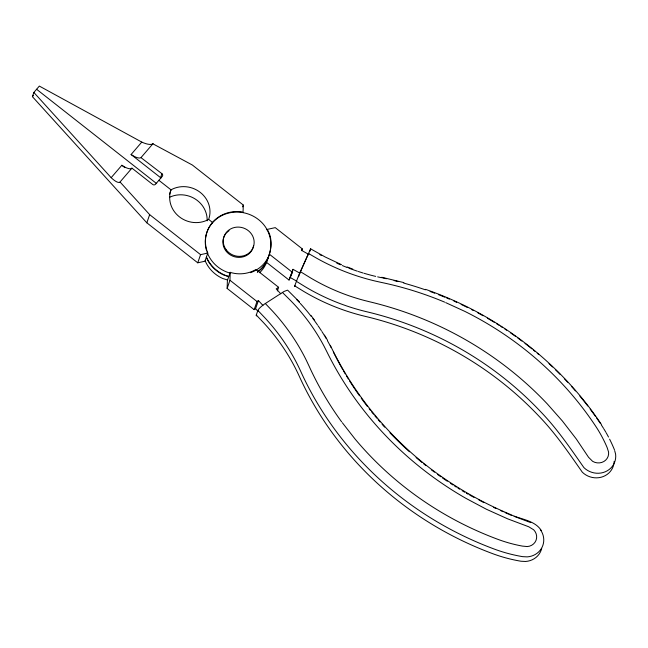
<?xml version="1.0" encoding="UTF-8"?>
<svg xmlns="http://www.w3.org/2000/svg" width="648" height="648" viewBox="0 0 648 648"><rect width="100%" height="100%" fill="white"/><g stroke="black" fill="none" stroke-linecap="round" stroke-linejoin="round"><path stroke-width="0.97" d="M262.926 305.411L258.422 300.567L255.579 308.723L254.154 309.655L227.132 288.425L227.391 280.495L230.226 272.346C238.658 275.084 248.33 273.966 255.984 269.511L278.616 287.291L277.352 290.911M227.132 288.425L229.967 280.268L230.226 272.346M243.284 205.035L243.049 212.099A33.137 30.942 19.2 0 0 207.789 253.076L204.954 261.225L197.745 262.813L146.829 222.807L32.4 96.649L33.858 92.453L39.342 86.087L141.782 142.09A14.159 4.998 30 0 0 152.888 143.816L192.367 165.029L243.284 205.035L242.652 206.842M341.561 264.708L325.223 257.005L310.595 248.824L298.663 275.449L294.565 286.327L294.945 285.752M310.676 248.791L309.695 251.675M267.875 258.017L267.235 260.156A33.137 30.942 19.2 0 1 257.45 271.885M292.637 272.063L289.032 280.041L266.401 262.262C270.921 251.999 273.707 239.476 267.17 229.408L275.254 227.634L302.284 248.873L301.652 250.679M160.923 178.03A2.009 1.871 19.2 0 0 160.558 177.657L161.935 173.696L140.972 157.618A14.037 4.722 40.7 0 1 131.099 154.516L141.782 142.09M146.829 222.807L149.664 214.65L120.034 181.983L131.941 168.148L152.685 184.453A2.009 1.871 19.2 0 0 155.488 184.251L162.275 176.361A2.009 1.871 19.2 0 0 161.935 173.696M169.436 194.368L171.015 189.84L158.882 180.306M197.745 262.813L200.58 254.656L207.789 253.076M212.317 222.936L212.495 222.426L208.64 219.405A25.564 23.863 19.2 0 1 179.35 216.805A25.564 23.863 19.2 0 1 171.015 189.84A25.564 23.863 19.2 0 1 200.313 192.44A25.564 23.863 19.2 0 1 208.64 219.405M266.992 229.919L267.17 229.408M254.154 309.655L256.997 301.506L258.422 300.567M256.681 315.835A8.003 1.685 -36.7 0 1 256.276 315.041L257.88 310.457A8.003 1.685 -36.7 0 1 260.447 307.298A8.124 1.709 -36.7 0 1 265.324 303.523L284.075 291.438L287.599 290.134L299.57 302.065M289.032 280.041L293.034 269.317L299.838 273.148L298.574 276.769M293.034 269.317L290.191 277.474L296.144 280.827M308.586 254.786L308.934 253.846M299.838 273.148L308.278 254.146L301.595 250.387L302.284 248.873M32.4 96.649L33.494 95.378M33.858 92.453L111.164 177.682L121.848 165.264A14.037 4.722 40.7 0 0 131.722 168.367L131.941 168.148M141.183 157.391L153.09 143.556M278.616 287.291L276.202 288.878L280.795 293.811M381.777 277.263L403.858 282.609M228.752 276.591L223.9 275.1A33.137 30.942 19.2 0 1 206.315 257.321M227.57 279.985L222.718 278.502A33.137 30.942 19.2 0 1 205.133 260.723M347.142 266.976L352.787 269.09M509.571 514.617L511.418 515.314M514.18 516.351L530.769 522.604M425.574 289.364C496.562 314.005 559.572 361.568 601.263 424.238M493.411 507.327L496.109 508.542M500.596 510.567L503.285 511.782M505.084 512.592L508.672 514.212M445.686 302.616L464.835 311.388A324.648 303.086 19.2 0 1 595.544 426.003L596.727 427.81A136.671 127.591 19.2 0 1 607.127 447.525L608.569 452.029A10.724 10.012 19.2 0 1 603.847 461.514A10.724 10.012 19.2 0 1 592.596 461.311L588.53 457.253L576.283 438.98L562.391 420.998L547.285 403.906A338.961 316.443 19.2 0 0 369.562 301.766L363.739 300.299A196.765 183.692 19.2 0 1 310.271 277.733L300.332 271.617M469.776 495.137L473.939 497.348M478.937 499.997L483.926 502.645M308.408 253.449L316.929 258.366A211.329 197.292 19.2 0 0 375.022 281.005L380.943 282.334A325.199 303.604 19.2 0 1 444.658 302.138M296.306 281.273L305.281 286.797A204.768 191.168 19.2 0 0 366.792 311.769A331.104 309.112 19.2 0 1 540.497 411.537C557.005 428.603 570.37 448.238 583.913 467.613A18.824 17.569 19.2 0 0 605.305 471.768A18.824 17.569 19.2 0 0 615.6 454.135L614.709 450.741M294.71 285.857L303.685 291.389A204.768 191.168 19.2 0 0 365.197 316.354A331.104 309.112 19.2 0 1 538.893 416.121C555.409 433.196 568.774 452.83 582.317 472.198A18.824 17.569 19.2 0 0 601.142 477.236A18.824 17.569 19.2 0 0 613.867 463.944M269.236 254.105L291.867 271.885M131.099 154.516L160.558 177.657M36.596 89.27L156.703 183.643M121.848 165.264L124.951 167.702M149.664 214.65L200.58 254.656M229.967 280.268L256.997 301.506M282.423 292.442L290.62 300.575A196.765 183.692 19.2 0 1 324.122 346.348L326.754 351.516A338.961 316.443 19.2 0 0 465.985 498.385L486.445 509.271L507.595 518.813L528.711 526.759L533.677 529.789A10.724 10.012 19.2 0 1 536.05 540.302A10.724 10.012 19.2 0 1 527.229 546.564L522.329 546.086A136.671 127.591 19.2 0 1 500.07 540.14L497.988 539.387A324.648 303.086 19.2 0 1 355.039 438.996L342.338 422.723M265.324 303.523L272.022 310.554A211.329 197.292 19.2 0 1 306.496 360.644L308.999 365.95A325.199 303.604 19.2 0 0 341.65 421.856M257.88 310.457L265.178 318.119A203.334 189.823 19.2 0 1 300.826 371.571A332.562 310.473 19.2 0 0 494.311 549.083A144.844 135.221 19.2 0 0 522.628 556.648L527.197 556.883A18.824 17.569 19.2 0 0 540.278 529.538M256.284 315.041L263.582 322.704A203.334 189.823 19.2 0 1 299.23 376.156A332.562 310.473 19.2 0 0 492.715 553.676A144.844 135.221 19.2 0 0 521.024 561.241L525.593 561.468A18.824 17.569 19.2 0 0 541.712 548.402M255.579 308.723L258.155 311.494M541.283 530.469C534.446 519.834 520.036 519.502 509.717 514.148C481.893 502.484 455.544 487.418 431.406 469.306C388.5 436.712 353.541 393.935 330.286 345.319M311.113 315.649L314.677 320.379M324.502 335.105L327.467 340.176M169.671 197.227A25.564 23.863 19.2 0 1 195.194 198.993A25.564 23.863 19.2 0 1 207.133 220.846M250.387 272.678A33.137 30.942 19.2 0 0 268.418 256.754C272.913 246.564 271.123 234.519 264.53 225.666A33.137 30.942 19.2 0 0 230.048 212.738A33.137 30.942 19.2 0 0 205.602 237.492M230.656 273.286A33.137 30.942 19.2 0 1 206.963 251.861M206.404 250.104A33.137 30.942 19.2 0 1 205.619 246.515M205.497 245.616A33.137 30.942 19.2 0 1 205.384 239.274M228.541 276.421A33.137 30.942 19.2 0 1 206.429 256.981M119.856 182.209A14.159 4.382 51.2 0 1 111.164 177.665M614.142 461.344A18.824 17.569 19.2 0 1 614.004 463.085M381.583 277.717A203.334 189.823 19.2 0 1 377.654 276.858M375.702 276.404A203.334 189.823 19.2 0 1 364.071 273.294M363.107 273.011A203.334 189.823 19.2 0 1 358.328 271.504M357.372 271.188A203.334 189.823 19.2 0 1 352.634 269.552M351.686 269.212A203.334 189.823 19.2 0 1 348.867 268.159M346.988 267.438A203.334 189.823 19.2 0 1 342.338 265.567M340.492 264.789A203.334 189.823 19.2 0 1 336.814 263.177M321.562 255.587A203.334 189.823 19.2 0 1 319.812 254.624M382.555 277.919A332.562 310.473 19.2 0 1 386.411 278.753M394.114 280.568A332.562 310.473 19.2 0 1 397.945 281.532M403.68 283.071A332.562 310.473 19.2 0 1 425.412 289.826M430.078 291.479A332.562 310.473 19.2 0 1 434.719 293.204M438.421 294.621A332.562 310.473 19.2 0 1 444.852 297.205M446.675 297.967A332.562 310.473 19.2 0 1 449.404 299.125M453.94 301.109A332.562 310.473 19.2 0 1 456.646 302.333M461.133 304.422A332.562 310.473 19.2 0 1 467.362 307.444M471.768 309.671A332.562 310.473 19.2 0 1 473.526 310.578M477.892 312.903A332.562 310.473 19.2 0 1 483.084 315.762M487.369 318.209A332.562 310.473 19.2 0 1 494.157 322.242M496.676 323.798A332.562 310.473 19.2 0 1 499.187 325.369M500.847 326.43A332.562 310.473 19.2 0 1 502.508 327.499M504.978 329.127A332.562 310.473 19.2 0 1 506.615 330.213M510.689 332.983A332.562 310.473 19.2 0 1 515.525 336.377M517.922 338.11A332.562 310.473 19.2 0 1 521.875 341.034M525.01 343.408A332.562 310.473 19.2 0 1 531.951 348.883M533.474 350.123A332.562 310.473 19.2 0 1 534.989 351.37M537.249 353.257A332.562 310.473 19.2 0 1 538.747 354.521M549.002 363.617A332.562 310.473 19.2 0 1 552.574 366.962M555.393 369.676A332.562 310.473 19.2 0 1 560.253 374.487M564.327 378.683A332.562 310.473 19.2 0 1 567.672 382.231M571.609 386.548A332.562 310.473 19.2 0 1 575.473 390.922M579.871 396.114A332.562 310.473 19.2 0 1 587.752 405.956M590.174 409.147A332.562 310.473 19.2 0 1 595.536 416.494M596.703 418.146A332.562 310.473 19.2 0 1 600.121 423.136M601.247 424.813A144.844 135.221 19.2 0 1 603.393 428.15M603.815 428.822A144.844 135.221 19.2 0 1 605.84 432.216M606.236 432.896A144.844 135.221 19.2 0 1 608.513 437.044M609.598 439.142A144.844 135.221 19.2 0 1 614.482 449.89M267.899 258.633A33.137 30.942 19.2 0 1 257.329 272.225M266.717 262.035A33.137 30.942 19.2 0 1 259.678 272.687M296.792 299.708A204.768 191.168 19.2 0 1 299.53 302.6M300.202 303.329A204.768 191.168 19.2 0 1 311.081 316.208M312.887 318.565A204.768 191.168 19.2 0 1 314.069 320.153M314.653 320.946A204.768 191.168 19.2 0 1 317.52 324.964M318.079 325.774A204.768 191.168 19.2 0 1 321.359 330.683M321.894 331.517A204.768 191.168 19.2 0 1 324.486 335.688M324.996 336.523A204.768 191.168 19.2 0 1 325.993 338.216M327.467 340.759A204.768 191.168 19.2 0 1 331.185 347.644M468.091 494.205A331.104 309.112 19.2 0 1 466.39 493.217M464.697 492.221A331.104 309.112 19.2 0 1 462.162 490.714M459.643 489.183A331.104 309.112 19.2 0 1 457.974 488.147M456.305 487.102A331.104 309.112 19.2 0 1 454.645 486.049M452.993 484.996A331.104 309.112 19.2 0 1 450.53 483.384M447.266 481.213A331.104 309.112 19.2 0 1 442.414 477.884M440.81 476.758A331.104 309.112 19.2 0 1 437.619 474.474M434.46 472.157A331.104 309.112 19.2 0 1 431.325 469.808M425.914 465.62A331.104 309.112 19.2 0 1 423.622 463.79M422.099 462.559A331.104 309.112 19.2 0 1 416.097 457.561M409.487 451.786A331.104 309.112 19.2 0 1 389.95 432.807M384.669 427.121A331.104 309.112 19.2 0 1 382.085 424.238M380.084 421.953A331.104 309.112 19.2 0 1 378.1 419.653M376.788 418.114A331.104 309.112 19.2 0 1 374.844 415.789M373.556 414.226A331.104 309.112 19.2 0 1 371.644 411.877M370.389 410.297A331.104 309.112 19.2 0 1 369.133 408.71M367.278 406.32A331.104 309.112 19.2 0 1 361.26 398.245M359.502 395.79A331.104 309.112 19.2 0 1 354.934 389.181M354.375 388.346A331.104 309.112 19.2 0 1 349.466 380.773M348.405 379.072A331.104 309.112 19.2 0 1 346.316 375.654M345.287 373.937A331.104 309.112 19.2 0 1 343.27 370.486M342.768 369.619A331.104 309.112 19.2 0 1 333.372 352.018M253.643 245.454A15.56 14.523 19.2 0 1 232.729 256.146A15.56 14.523 19.2 0 1 225.609 233.952M226.209 233.207A15.56 14.523 19.2 0 1 229.092 230.656M226.33 249.99A15.56 14.523 19.2 0 0 252.906 248.063A15.56 14.523 19.2 0 0 236.876 227.124A15.56 14.523 19.2 0 0 226.33 249.99"/></g></svg>
